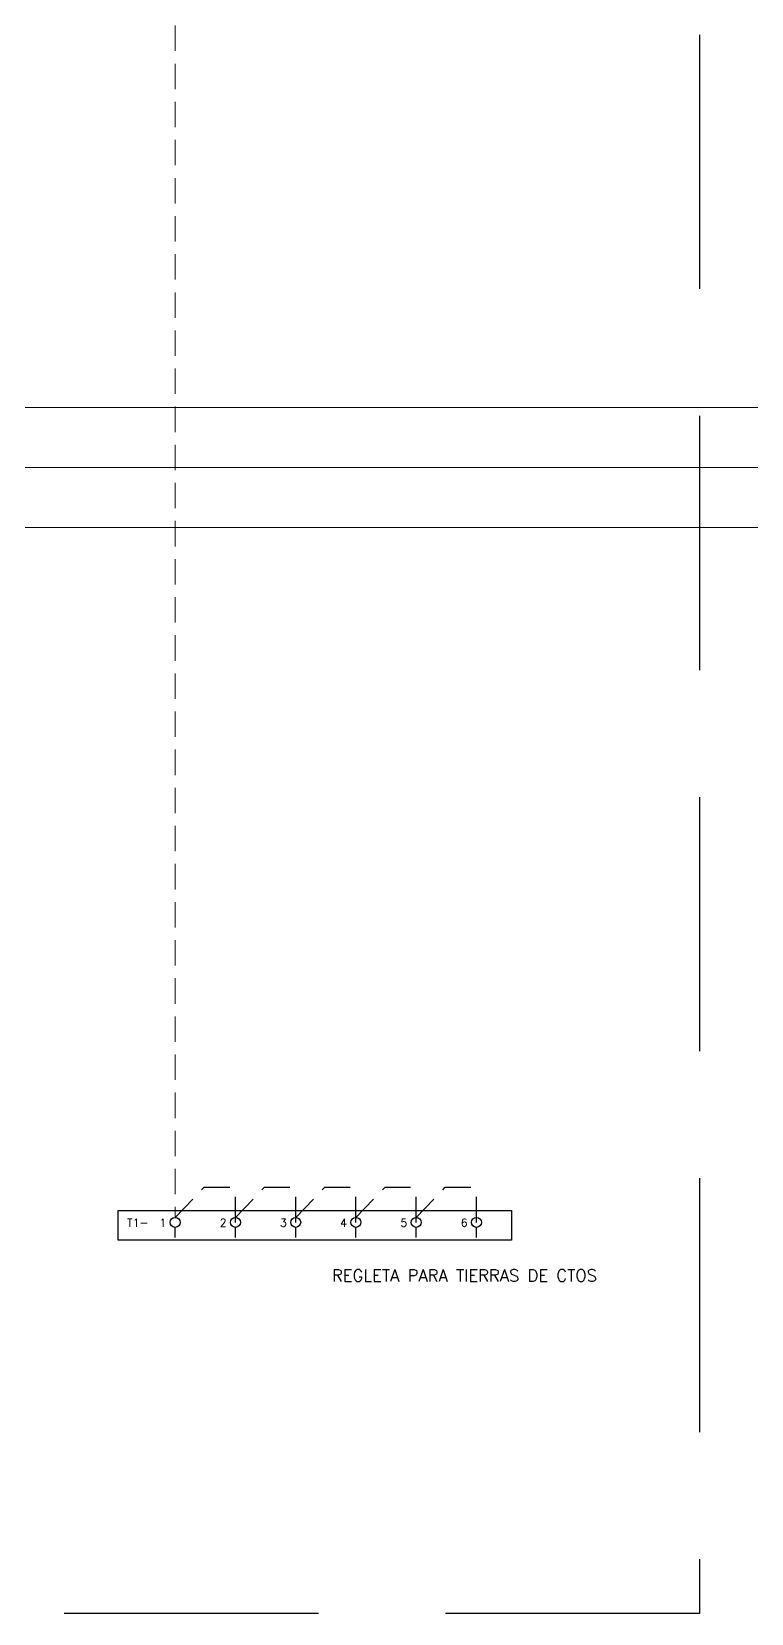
# Model space of a CAD drawing. Header units: inches. Extents: x 75782 to 87231, y -34126 to -18655.
# Drawn here: x 77533 to 77892, y -28689 to -27899 of the extents above; entities that cross this region are included whole.
import ezdxf
from ezdxf.enums import TextEntityAlignment as Align

# ---------------------------------------------------------------- set-up
doc = ezdxf.new("R2010")
doc.units = ezdxf.units.IN
doc.header["$MEASUREMENT"] = 0
doc.linetypes.add('DASHED', pattern=[19.05, 12.7, -6.35])
doc.layers.add('A-Cables 220V', color=6, linetype='Continuous', lineweight=18)
doc.layers.add('TEXTOS', color=7, linetype='Continuous')
doc.styles.get("Standard").update_dxf_attribs({"font": 'ROMANS.SHX'})

# ---------------------------------------------------------------- blocks, each defined once
blk = doc.blocks.new('Borne - abajo')
blk.add_line((0, 0), (0, 5))
blk.add_circle((0, 7.5), 2.5)
at = {"flags": 4}
blk.add_attdef('NAME', text='', height=4, dxfattribs=at).set_placement((-4.45, 5.32), align=Align.RIGHT)
blk.add_attdef('#', (4.64, 5.89), '', height=3, dxfattribs=at)

msp = doc.modelspace()

# ---------------------------------------------------------------- linework, layer by layer
at = {"linetype": 'DASHED', "ltscale": 10}
msp.add_lwpolyline([(75886.87, -27709.69), (77866.55, -27709.69), (77866.55, -28689.25), (75886.87, -28689.25)], close=True, dxfattribs=at)
msp.add_lwpolyline([(77576.06, -28487.8), (77772.53, -28487.8), (77772.53, -28502.74), (77576.06, -28502.74)], close=True)
at = {"layer": 'A-Cables 220V', "linetype": 'DASHED'}
msp.add_line((77604.51, -27876.49), (77604.52, -28491.29), dxfattribs=at)
at = {"layer": 'A-Cables 220V'}
for p, q in [((77459.02, -28086.46), (84667, -28086.47)), ((77489.02, -28116.49), (84667, -28116.49)), ((77519.02, -28146.49), (84667, -28146.49))]:
    msp.add_line(p, q, dxfattribs=at)
at = {"layer": 'TEXTOS', "color": 6, "linetype": 'DASHED'}
for p, q in [((77604.52, -28491.29), (77619.08, -28476.2)), ((77619.08, -28476.2), (77634.63, -28476.2)), ((77634.63, -28493.79), (77634.63, -28476.2)), ((77634.63, -28491.29), (77649.18, -28476.2)), ((77649.18, -28476.2), (77664.74, -28476.2)), ((77664.74, -28493.79), (77664.74, -28476.2)), ((77664.74, -28491.29), (77679.29, -28476.2)), ((77679.29, -28476.2), (77694.84, -28476.2)), ((77694.84, -28493.79), (77694.84, -28476.2)), ((77694.84, -28491.29), (77709.39, -28476.2)), ((77709.39, -28476.2), (77724.95, -28476.2)), ((77724.95, -28493.79), (77724.95, -28476.2)), ((77724.95, -28491.29), (77739.5, -28476.2)), ((77739.5, -28476.2), (77755.05, -28476.2)), ((77755.05, -28493.79), (77755.05, -28476.2))]:
    msp.add_line(p, q, dxfattribs=at)

# ---------------------------------------------------------------- block references
ref = msp.add_blockref('Borne - abajo', (77604.52, -28501.29))
ref.add_attrib('NAME', 'T1-  1', dxfattribs={"height": 4}).set_placement((77600.08, -28495.97), align=Align.RIGHT)
ref = msp.add_blockref('Borne - abajo', (77634.63, -28501.29))
ref.add_attrib('NAME', '2', dxfattribs={"height": 4}).set_placement((77630.18, -28495.97), align=Align.RIGHT)
ref = msp.add_blockref('Borne - abajo', (77664.74, -28501.29))
ref.add_attrib('NAME', '3', dxfattribs={"height": 4}).set_placement((77660.29, -28495.97), align=Align.RIGHT)
ref = msp.add_blockref('Borne - abajo', (77694.84, -28501.29))
ref.add_attrib('NAME', '4', dxfattribs={"height": 4}).set_placement((77690.39, -28495.97), align=Align.RIGHT)
ref = msp.add_blockref('Borne - abajo', (77724.95, -28501.29))
ref.add_attrib('NAME', '5', dxfattribs={"height": 4}).set_placement((77720.5, -28495.97), align=Align.RIGHT)
ref = msp.add_blockref('Borne - abajo', (77755.05, -28501.29))
ref.add_attrib('NAME', '6', dxfattribs={"height": 4}).set_placement((77750.61, -28495.97), align=Align.RIGHT)

# ---------------------------------------------------------------- texts
at = {"layer": 'TEXTOS', "insert": (77682.86, -28517.33), "char_height": 6, "attachment_point": 1}
msp.add_mtext_dynamic_manual_height_columns('REGLETA PARA TIERRAS DE CTOS', width=178.7849, gutter_width=1250, heights=[0], dxfattribs=at)

doc.saveas('drawing.dxf')
